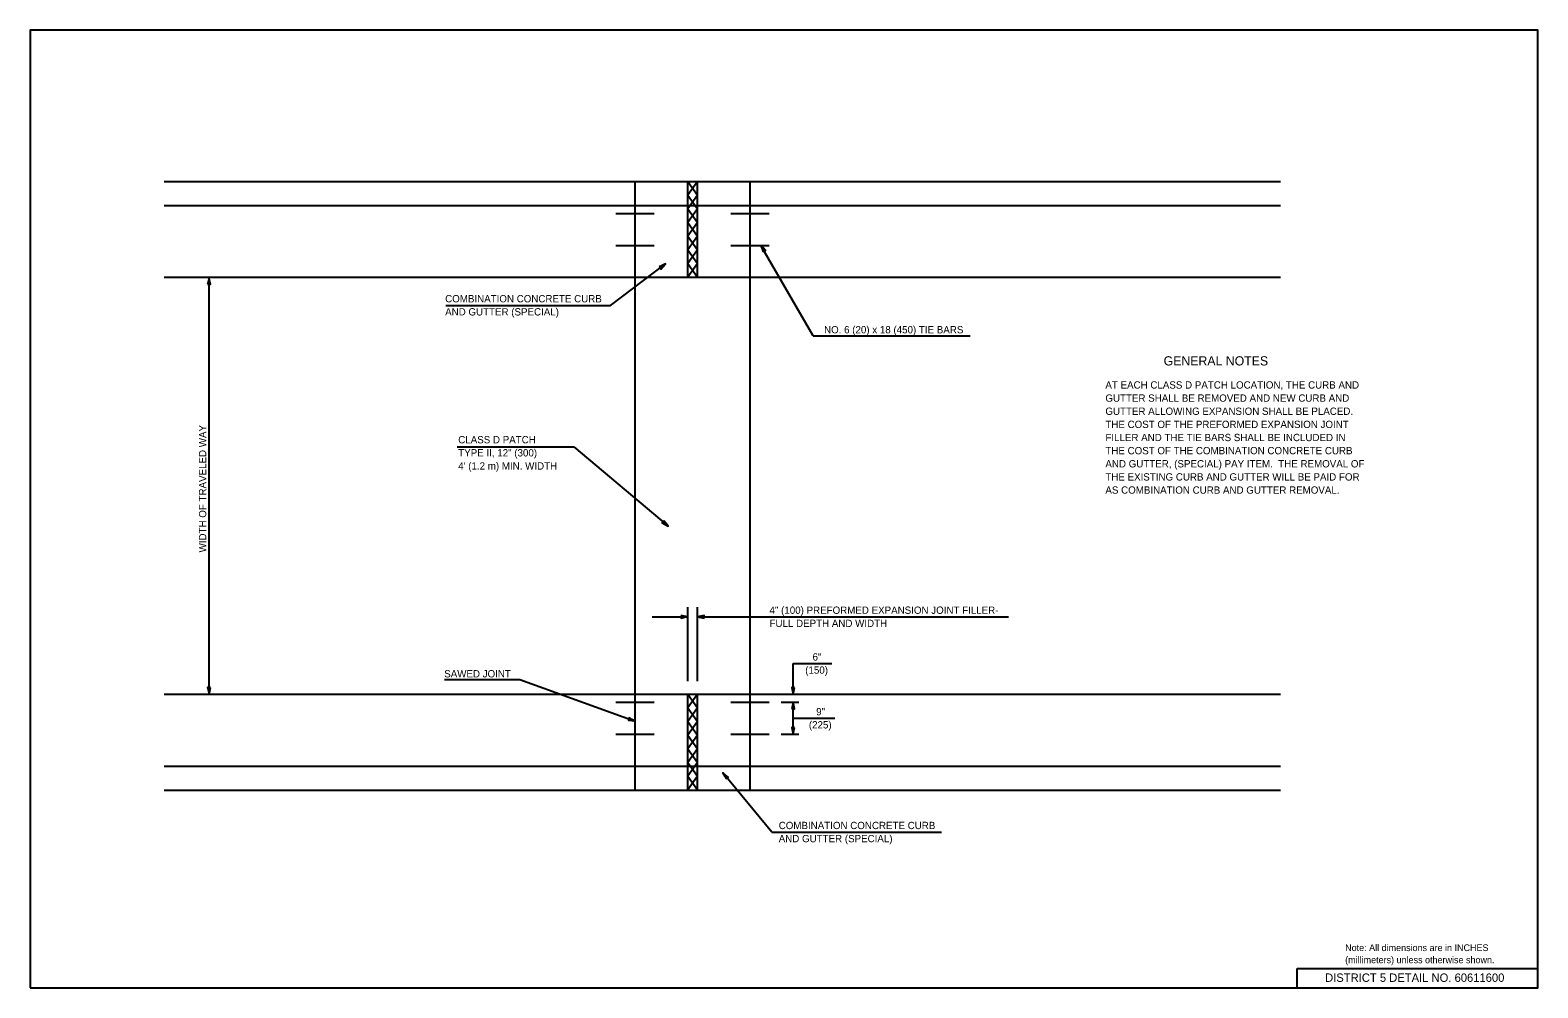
# Model space of a CAD drawing. Extents: x 2261431 to 2262061, y -3123594 to -3123194.
import ezdxf

# ---------------------------------------------------------------- set-up
doc = ezdxf.new("R2010")
doc.units = 0
for name, color, linetype in [('Default', 7, 'Continuous'), ('RD_Pr_Roadway_Dimensions', 7, 'Continuous'), ('RD_Pr_Roadway_Items', 7, 'Continuous'), ('RD_Pr_Roadway_Notes', 7, 'Continuous'), ('SH_General_Details', 7, 'Continuous')]:
    doc.layers.add(name, color=color, linetype=linetype)

msp = doc.modelspace()

# ---------------------------------------------------------------- linework, layer by layer
at = {"layer": 'Default'}
msp.add_lwpolyline([(2261430.66, -3123593.88), (2262060.66, -3123593.88), (2262060.66, -3123193.88), (2261430.66, -3123193.88)], close=True, dxfattribs=at)
at = {"layer": 'RD_Pr_Roadway_Dimensions'}
for p, q in [((2261505.41, -3123471.28), (2261505.41, -3123297.11)), ((2261690.55, -3123438.88), (2261705.45, -3123438.88)), ((2261705.45, -3123465.76), (2261705.45, -3123434.87)), ((2261709.45, -3123465.76), (2261709.45, -3123434.87)), ((2261709.45, -3123438.88), (2261839.47, -3123438.88)), ((2261749.45, -3123471.28), (2261749.45, -3123458.42)), ((2261749.45, -3123458.42), (2261765.6, -3123458.42)), ((2261744.46, -3123474.6), (2261751.86, -3123474.6)), ((2261749.45, -3123487.94), (2261749.45, -3123474.6)), ((2261749.51, -3123481.27), (2261766.87, -3123481.27)), ((2261744.46, -3123487.94), (2261751.86, -3123487.94))]:
    msp.add_line(p, q, dxfattribs=at)
for points in [[(2261504.82, -3123299.9), (2261505.41, -3123299.9), (2261505.99, -3123299.9), (2261505.65, -3123298.5), (2261505.41, -3123297.11), (2261505.14, -3123298.6)], [(2261702.65, -3123438.29), (2261702.65, -3123438.88), (2261702.65, -3123439.47), (2261704.05, -3123439.12), (2261705.45, -3123438.88), (2261703.96, -3123438.61)], [(2261712.25, -3123439.47), (2261712.25, -3123438.88), (2261712.25, -3123438.29), (2261710.85, -3123438.64), (2261709.45, -3123438.88), (2261710.94, -3123439.15)], [(2261505.99, -3123468.48), (2261505.41, -3123468.48), (2261504.82, -3123468.48), (2261505.17, -3123469.88), (2261505.41, -3123471.28), (2261505.68, -3123469.79)], [(2261750.04, -3123468.48), (2261749.45, -3123468.48), (2261748.87, -3123468.48), (2261749.21, -3123469.88), (2261749.45, -3123471.28), (2261749.73, -3123469.79)], [(2261748.87, -3123477.4), (2261749.45, -3123477.4), (2261750.04, -3123477.4), (2261749.7, -3123476), (2261749.45, -3123474.6), (2261749.18, -3123476.1)], [(2261750.04, -3123485.15), (2261749.45, -3123485.14), (2261748.87, -3123485.14), (2261749.21, -3123486.54), (2261749.45, -3123487.94), (2261749.73, -3123486.45)]]:
    msp.add_lwpolyline(points, close=True, dxfattribs=at)
at = {"layer": 'RD_Pr_Roadway_Items'}
for p, q in [((2261486.63, -3123257.1), (2261953.11, -3123257.1)), ((2261683.45, -3123257.1), (2261731.45, -3123257.1)), ((2261683.45, -3123511.29), (2261683.45, -3123257.1)), ((2261705.45, -3123297.11), (2261705.45, -3123257.1)), ((2261709.45, -3123257.1), (2261705.45, -3123262.8)), ((2261705.45, -3123257.1), (2261709.45, -3123262.8)), ((2261709.45, -3123297.11), (2261709.45, -3123257.1)), ((2261731.45, -3123511.29), (2261731.45, -3123257.1)), ((2261486.63, -3123267.1), (2261953.11, -3123267.1)), ((2261683.45, -3123267.1), (2261731.45, -3123267.1)), ((2261705.45, -3123262.8), (2261709.45, -3123268.5)), ((2261709.45, -3123262.8), (2261705.45, -3123268.5)), ((2261705.45, -3123268.5), (2261709.45, -3123274.21)), ((2261709.45, -3123268.5), (2261705.45, -3123274.21)), ((2261675.45, -3123270.43), (2261691.45, -3123270.43)), ((2261705.45, -3123274.21), (2261709.45, -3123279.91)), ((2261709.45, -3123274.21), (2261705.45, -3123279.91)), ((2261723.45, -3123270.43), (2261739.45, -3123270.43)), ((2261709.45, -3123279.91), (2261705.45, -3123285.6)), ((2261705.45, -3123279.91), (2261709.45, -3123285.6)), ((2261675.45, -3123283.77), (2261691.45, -3123283.77)), ((2261705.45, -3123285.6), (2261709.45, -3123291.31)), ((2261709.45, -3123285.6), (2261705.45, -3123291.31)), ((2261723.45, -3123283.77), (2261739.45, -3123283.77)), ((2261705.45, -3123291.31), (2261709.45, -3123297.01)), ((2261709.45, -3123291.31), (2261705.45, -3123297.01)), ((2261486.63, -3123297.11), (2261953.11, -3123297.11)), ((2261683.45, -3123297.11), (2261731.45, -3123297.11)), ((2261486.63, -3123471.28), (2261953.11, -3123471.28)), ((2261675.45, -3123474.6), (2261691.45, -3123474.6)), ((2261683.45, -3123471.28), (2261731.45, -3123471.28)), ((2261705.45, -3123511.29), (2261705.45, -3123471.28)), ((2261709.45, -3123471.28), (2261705.45, -3123476.99)), ((2261705.45, -3123471.28), (2261709.45, -3123476.99)), ((2261705.45, -3123476.99), (2261709.45, -3123482.68)), ((2261709.45, -3123476.99), (2261705.45, -3123482.68)), ((2261709.45, -3123511.29), (2261709.45, -3123471.28)), ((2261723.45, -3123474.6), (2261739.45, -3123474.6)), ((2261705.45, -3123482.68), (2261709.45, -3123488.39)), ((2261709.45, -3123482.68), (2261705.45, -3123488.39)), ((2261675.45, -3123487.94), (2261691.45, -3123487.94)), ((2261705.45, -3123488.39), (2261709.45, -3123494.08)), ((2261709.45, -3123488.39), (2261705.45, -3123494.08)), ((2261723.45, -3123487.94), (2261739.45, -3123487.94)), ((2261709.45, -3123494.08), (2261705.45, -3123499.79)), ((2261705.45, -3123494.08), (2261709.45, -3123499.79)), ((2261486.63, -3123501.29), (2261953.11, -3123501.29)), ((2261683.45, -3123501.29), (2261731.45, -3123501.29)), ((2261705.45, -3123499.79), (2261709.45, -3123505.49)), ((2261709.45, -3123499.79), (2261705.45, -3123505.49)), ((2261705.45, -3123505.49), (2261709.45, -3123511.19)), ((2261709.45, -3123505.49), (2261705.45, -3123511.19)), ((2261486.63, -3123511.29), (2261953.11, -3123511.29)), ((2261683.45, -3123511.29), (2261731.45, -3123511.29))]:
    msp.add_line(p, q, dxfattribs=at)
at = {"layer": 'RD_Pr_Roadway_Notes'}
for p, q in [((2261757.79, -3123321.6), (2261736.03, -3123283.77)), ((2261673.22, -3123308.89), (2261696.1, -3123291.5)), ((2261604.38, -3123308.89), (2261673.22, -3123308.89)), ((2261757.79, -3123321.6), (2261823.45, -3123321.6)), ((2261609.04, -3123367.87), (2261657.9, -3123367.87)), ((2261657.9, -3123367.87), (2261697.24, -3123401.01)), ((2261603.77, -3123465.12), (2261635.31, -3123465.12)), ((2261635.31, -3123465.12), (2261683.45, -3123482.53)), ((2261740.56, -3123528.8), (2261720.14, -3123504.07)), ((2261740.56, -3123528.8), (2261811.4, -3123528.8))]:
    msp.add_line(p, q, dxfattribs=at)
for points in [[(2261736.92, -3123286.49), (2261737.42, -3123286.2), (2261737.93, -3123285.9), (2261736.94, -3123284.86), (2261736.03, -3123283.77), (2261736.54, -3123285.2)], [(2261693.52, -3123292.72), (2261693.87, -3123293.19), (2261694.22, -3123293.66), (2261695.13, -3123292.54), (2261696.1, -3123291.5), (2261694.75, -3123292.18)], [(2261695.47, -3123398.76), (2261695.09, -3123399.21), (2261694.72, -3123399.65), (2261696.01, -3123400.29), (2261697.24, -3123401.01), (2261696.27, -3123399.84)], [(2261681.02, -3123481.03), (2261680.82, -3123481.58), (2261680.62, -3123482.13), (2261682.05, -3123482.28), (2261683.45, -3123482.53), (2261682.14, -3123481.77)], [(2261721.47, -3123506.6), (2261721.92, -3123506.23), (2261722.38, -3123505.86), (2261721.22, -3123505), (2261720.14, -3123504.07), (2261720.88, -3123505.4)]]:
    msp.add_lwpolyline(points, close=True, dxfattribs=at)
at = {"layer": 'SH_General_Details'}
for p, q in [((2261960.14, -3123585.87), (2262060.66, -3123585.87)), ((2261960.14, -3123593.88), (2261960.14, -3123585.87))]:
    msp.add_line(p, q, dxfattribs=at)

# ---------------------------------------------------------------- texts
at = {"layer": 'RD_Pr_Roadway_Dimensions'}
msp.add_text('WIDTH OF TRAVELED WAY', height=3.048, rotation=90, dxfattribs=at).set_placement((2261504.25, -3123412.01))
for s, p in [('4" (100) PREFORMED EXPANSION JOINT FILLER-', (2261739.6, -3123437.66)), ('FULL DEPTH AND WIDTH', (2261739.6, -3123443.15)), ('6"', (2261757.59, -3123457.19)), ('(150)', (2261754.53, -3123462.68)), ('9"', (2261759.1, -3123480.05)), ('(225)', (2261756.05, -3123485.54))]:
    msp.add_text(s, height=3.048, dxfattribs=at).set_placement(p)
at = {"layer": 'RD_Pr_Roadway_Notes'}
for s, height, p in [('COMBINATION CONCRETE CURB', 3.048, (2261604.07, -3123307.56)), ('AND GUTTER (SPECIAL)', 3.048, (2261604.07, -3123313.05)), ('NO. 6 (20) x 18 (450) TIE BARS', 3.048, (2261762.39, -3123320.51)), ('GENERAL NOTES', 3.84, (2261904.29, -3123333.92)), ('AT EACH CLASS D PATCH LOCATION, THE CURB AND', 3.048, (2261879.95, -3123343.59)), ('GUTTER SHALL BE REMOVED AND NEW CURB AND', 3.048, (2261879.95, -3123349.07)), ('THE COST OF THE PREFORMED EXPANSION JOINT', 3.048, (2261879.95, -3123360.05)), ('GUTTER ALLOWING EXPANSION SHALL BE PLACED.', 3.048, (2261879.95, -3123354.56)), ('CLASS D PATCH', 3.048, (2261609.54, -3123366.45)), ('FILLER AND THE TIE BARS SHALL BE INCLUDED IN', 3.048, (2261879.95, -3123365.53)), ('TYPE II, 12" (300)', 3.048, (2261609.54, -3123371.93)), ('THE COST OF THE COMBINATION CONCRETE CURB', 3.048, (2261879.95, -3123371.02)), ("4' (1.2 m) MIN. WIDTH", 3.048, (2261609.54, -3123377.42)), ('AND GUTTER, (SPECIAL) PAY ITEM.  THE REMOVAL OF', 3.048, (2261879.95, -3123376.51)), ('THE EXISTING CURB AND GUTTER WILL BE PAID FOR', 3.048, (2261879.95, -3123381.99)), ('AS COMBINATION CURB AND GUTTER REMOVAL.', 3.048, (2261879.95, -3123387.48)), ('SAWED JOINT', 3.048, (2261603.68, -3123464.22)), ('COMBINATION CONCRETE CURB', 3.048, (2261743.45, -3123527.58)), ('AND GUTTER (SPECIAL)', 3.048, (2261743.45, -3123533.07)), ('Note: All dimensions are in INCHES', 2.808, (2261980.14, -3123578.53)), ('(millimeters) unless otherwise shown.', 2.808, (2261980.14, -3123583.59))]:
    msp.add_text(s, height=height, dxfattribs=at).set_placement(p)
at = {"layer": 'SH_General_Details'}
msp.add_text('DISTRICT 5 DETAIL NO. 60611600', height=3.5, dxfattribs=at).set_placement((2261971.76, -3123591.38))

doc.saveas('drawing.dxf')
